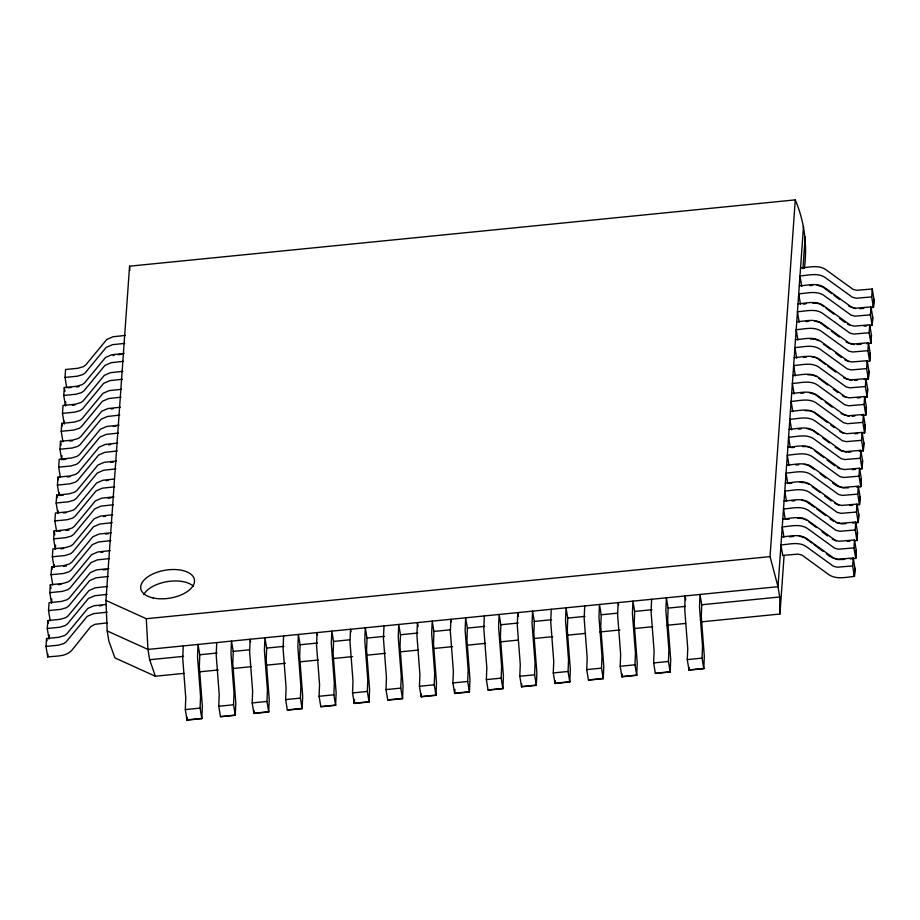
<?xml version="1.0" encoding="UTF-8"?>
<svg xmlns="http://www.w3.org/2000/svg" width="920" height="920" viewBox="0 0 920 920"><rect width="100%" height="100%" fill="white"/><g stroke="black" fill="none" stroke-linecap="round" stroke-linejoin="round"><path stroke-width="1.38" d="M183.252 645.92L182.746 658.456L185.771 697.9L185.299 709.584L187.047 720.119L201.836 718.646L202.354 706.111L199.329 666.655L199.789 654.971L198.007 644.448L197.535 656.972L200.56 696.428L200.088 708.112L201.836 718.646M187.047 720.119L187.231 717.381M216.717 642.585L216.2 655.12L219.224 694.565L218.753 706.249L220.501 716.783L235.29 715.311L235.808 702.776L232.783 663.331L233.255 651.647L231.472 641.113L230.989 653.648L234.013 693.094L233.553 704.777L235.29 715.311M268.709 711.976L266.961 701.454L267.433 689.77L264.408 650.313L264.925 637.79L266.662 648.312L266.202 659.996L269.226 699.453L268.709 711.976L253.92 713.46L254.104 710.723M302.162 708.653L302.68 696.118L299.655 656.673L300.115 644.977L298.379 634.455L297.861 646.99L300.886 686.435L300.414 698.119L302.162 708.653L287.373 710.125L285.625 699.591L286.097 687.907L283.072 648.462L283.624 635.927M335.616 705.318L336.133 692.783L333.109 653.338L333.58 641.654L331.832 631.12L331.315 643.655L334.339 683.1L333.879 694.795L335.616 705.318L320.827 706.79L319.079 696.268L319.55 684.583L316.526 645.127L317.078 632.592L317.503 635.168M369.07 701.983L367.333 691.46L367.793 679.776L364.78 640.32L365.286 627.785L367.034 638.319L366.562 650.003L369.587 689.459L369.07 701.983L354.28 703.455L354.556 699.349M402.534 698.659L403.041 686.124L400.016 646.668L400.487 634.984L398.739 624.461L398.233 636.996L401.258 676.442L400.786 688.125L402.534 698.659L387.734 700.131L385.997 689.597L386.457 677.913L383.433 638.469L383.997 625.933M435.988 695.324L434.24 684.79L434.711 673.106L431.687 633.661L432.204 621.126L433.941 631.66L433.481 643.344L436.494 682.789L435.988 695.324L421.187 696.796L421.371 694.059M469.441 691.99L467.693 681.467L468.165 669.783L465.14 630.327L465.658 617.792L467.394 628.325L466.934 640.009L469.959 679.454L469.441 691.99L454.652 693.461L454.928 689.356M502.895 688.666L503.412 676.131L500.388 636.674L500.859 624.99L499.111 614.468L498.594 626.991L501.618 666.448L501.159 678.132L502.895 688.666L488.106 690.138L486.358 679.604L486.829 667.92L483.805 628.475L484.357 615.928M536.348 685.331L534.612 674.797L535.072 663.113L532.047 623.668L532.565 611.133L534.313 621.655L533.841 633.351L536.866 672.796L536.348 685.331L521.559 686.803L521.743 684.066M569.802 681.996L568.066 671.473L568.537 659.778L565.512 620.333L566.018 607.798L567.766 618.332L567.295 630.016L570.319 669.461L569.802 681.996L555.013 683.468L555.197 680.731M603.267 678.661L603.773 666.137L600.748 626.681L601.22 614.997L599.472 604.474L598.966 616.998L601.99 656.455L601.519 668.138L603.267 678.661L588.466 680.144L586.73 669.61L587.19 657.926L584.165 618.47L584.729 605.935M636.72 675.337L634.972 664.803L635.444 653.119L632.419 613.674L632.937 601.139L634.673 611.662L634.213 623.346L637.226 662.803L636.72 675.337L621.92 676.809L622.104 674.072M670.174 672.002L670.692 659.467L667.667 620.022L668.127 608.338L666.39 597.804L665.873 610.339L668.897 649.784L668.426 661.469L670.174 672.002L655.385 673.474L653.637 662.952L654.108 651.256L651.084 611.811L651.636 599.276M703.8 668.656L702.052 658.122L702.523 646.438L699.499 606.993L700.005 594.458L701.753 604.992L701.281 616.676L704.306 656.121L703.8 668.656L688.999 670.128L689.183 667.391M107.537 622.84L95.047 624.3L90.781 626.554L72.186 649.888C66.171 656.983 55.97 655.822 47.748 656.949L46 646.415L46.563 638.491L58.903 637.261L64.457 635.605L66.792 633.857L87.757 608.453L94.012 605.728L106.352 604.417M49.254 634.823L49.013 639.02L47.265 628.486L47.828 620.563L60.168 619.332L65.734 617.676L68.057 615.928L89.021 590.525L95.289 587.799L107.617 586.488M50.243 620.885L48.53 610.581L49.093 602.657L61.433 601.427L66.999 599.771L69.322 598.023L90.287 572.62L96.554 569.894L108.893 568.572M51.508 602.956L49.806 592.653L50.358 584.729L62.698 583.498L68.264 581.842L70.587 580.094L91.563 554.691L97.819 551.966L110.159 550.643M52.773 585.028L51.071 574.724L51.635 566.8L63.963 565.57L69.529 563.914L71.864 562.166L92.828 536.762L99.084 534.037L111.423 532.714M54.038 567.099L52.336 556.795L52.9 548.872L65.239 547.641L70.794 545.985L73.129 544.237L94.093 518.834L100.36 516.108L112.688 514.786M55.315 549.171L53.601 538.867L54.165 530.943L66.504 529.713L72.07 528.057L74.393 526.309L95.358 500.905L101.626 498.18L113.965 496.857M56.58 531.242L54.878 520.938L55.43 513.015L67.769 511.784L73.335 510.128L75.659 508.38L96.634 482.977L102.89 480.263L113.861 479.078M57.845 513.314L56.143 503.01L56.706 495.086L69.034 493.856L74.6 492.2L76.935 490.452L97.899 465.048L104.155 462.334L116.495 461M59.11 495.385L57.408 485.081L57.971 477.158L70.311 475.928L75.865 474.272L78.2 472.523L99.165 447.12L105.42 444.406L117.76 443.072M60.386 477.457L58.673 467.164L59.236 459.229L71.576 457.999L77.142 456.343L79.465 454.595L100.429 429.191L106.697 426.478L119.037 425.143M61.651 459.528L59.95 449.236L60.501 441.301L72.841 440.07L78.407 438.414L80.73 436.666L101.706 411.263L107.962 408.549L120.301 407.215M62.951 441.83L61.214 431.308L61.778 423.372L74.106 422.142L79.672 420.486L82.007 418.738L102.971 393.334L109.227 390.62L121.566 389.286M64.181 423.671L62.479 413.379L63.043 405.444L75.382 404.225L80.937 402.558L83.271 400.809L104.236 375.406L110.492 372.692L122.831 371.358M65.734 401.787L65.492 405.973L63.744 395.45L64.308 387.515L76.647 386.296L82.213 384.629L84.537 382.881L105.501 357.478L111.768 354.763L124.108 353.429M66.723 387.734L65.021 377.43L65.584 369.506L77.924 368.276L83.478 366.62L85.813 364.872L106.777 339.468L113.045 336.743L125.373 335.421M47.748 656.949L47.897 654.074M51.543 603.186L51.784 598.989M54.084 567.329L54.268 564.684M55.349 549.401L55.591 545.203M57.879 513.544L58.029 510.669M59.156 495.615L59.305 492.74M61.686 459.758L61.927 455.572M64.227 423.901L64.411 421.256M183.931 673.382L155.342 676.234L114.942 657.915L108.905 641.251L107.203 630.947L105.938 600.426L129.57 266.179L795.271 199.881C804.425 221.582 807.449 244.95 804.402 268.249M253.92 713.46L252.172 702.926L252.643 691.242L249.619 651.797L250.171 639.25L250.596 641.827M354.28 703.455L352.532 692.932L353.004 681.248L349.979 641.792L350.531 629.257L350.957 631.833M421.187 696.796L419.451 686.262L419.911 674.578L416.898 635.133L417.45 622.598L418.082 626.462M454.652 693.461L452.904 682.939L453.376 671.255L450.351 631.798L450.903 619.263L451.329 621.839M521.559 686.803L519.811 676.269L520.283 664.585L517.259 625.14L517.81 612.605L518.454 616.469M555.013 683.468L553.276 672.945L553.736 661.261L550.712 621.805L551.264 609.27M621.92 676.809L620.183 666.275L620.655 654.591L617.63 615.146L618.182 602.611L618.608 605.176M688.999 670.128L687.263 659.594L687.757 648.818L684.756 609.741L685.089 595.942L685.733 599.806M701.339 621.862L779.953 614.031L779.711 596.988L778.009 586.695L770.04 556.611L795.271 199.881M803.494 226.366L778.009 586.695L147.959 649.428L107.203 630.947M802.942 268.571L805.195 236.658M779.953 614.031L784.093 555.45M852.679 565.903L837.372 567.214L833.451 566.271L805.655 546.169C798.146 541.523 789.095 544.456 780.965 544.893L782.713 555.415L798.008 554.116L801.929 555.047L828.471 574.402C836.107 579.899 845.882 577.139 854.415 576.438L852.679 565.903L853.231 557.98L837.936 559.279L834.014 558.348L806.219 538.234C798.709 533.6 789.659 536.498 781.529 536.9M850.195 558.923L855.692 558.417L853.944 547.894L854.507 539.959L839.212 541.27L835.291 540.327L807.495 520.226C799.974 515.568 790.924 518.512 782.793 518.972M854.208 540.741L856.957 540.488L855.22 529.966L855.772 522.031L840.477 523.342L836.556 522.41L808.76 502.297C801.239 497.639 792.189 500.583 784.07 501.043M852.725 523.066L858.222 522.56L856.485 512.037L857.049 504.102L841.742 505.413L837.821 504.482L810.025 484.368C802.516 479.711 793.454 482.655 785.335 483.115M856.75 504.884L859.498 504.631L857.75 494.109L858.314 486.174L843.007 487.485L839.086 486.553L811.29 466.44C803.781 461.782 794.731 464.726 786.6 465.186M856.635 487.082L860.763 486.703L859.015 476.18L859.579 468.245L844.284 469.556L840.362 468.625L812.567 448.511C805.046 443.854 795.995 446.798 787.865 447.258M859.28 469.027L862.029 468.774L860.292 458.252L860.844 450.328L845.549 451.628L841.627 450.697L813.832 430.583C806.311 425.925 797.26 428.869 789.141 429.329M859.176 451.225L863.293 450.846L861.557 440.323L862.12 432.4L846.814 433.699L842.893 432.768L815.097 412.654C807.587 408.008 798.525 410.941 790.406 411.401M861.821 433.171L864.57 432.929L862.822 422.395L863.385 414.471L848.079 415.771L844.157 414.839L816.362 394.726C808.852 390.08 799.802 393.024 791.671 393.472M861.706 415.368L865.835 415L864.087 404.466L864.65 396.543L849.356 397.842L845.434 396.911L817.638 376.797C810.117 372.151 801.067 375.096 792.936 375.544M864.351 397.313L867.1 397.072L865.363 386.538L865.915 378.614L850.62 379.914L846.699 378.982L818.904 358.869C811.382 354.223 802.332 357.167 794.213 357.615M864.248 379.511L868.365 379.143L866.628 368.609L867.192 360.686L851.885 361.985L847.964 361.054L820.168 340.94C812.659 336.294 803.597 339.238 795.478 339.687M866.893 361.468L869.641 361.215L867.894 350.681L868.457 342.757L853.15 344.057L849.229 343.125L821.433 323.012C813.924 318.366 804.873 321.31 796.743 321.759M866.778 343.666L870.906 343.286L869.158 332.752L869.722 324.829L854.427 326.128L850.505 325.197L822.71 305.084C815.189 300.438 806.138 303.381 798.008 303.83M869.423 325.634L872.171 325.381L870.423 314.847L870.987 306.923L855.692 308.223L851.77 307.291L823.975 287.178C816.454 282.532 807.404 285.464 799.284 285.901M870.688 307.705L873.436 307.452L871.7 296.918L872.252 288.995L856.957 290.294L853.035 289.363L825.24 269.249C817.731 264.603 808.668 267.536 800.549 267.973M854.381 576.207L854.944 568.284M855.657 558.187L856.209 550.264M856.922 540.259L857.486 532.335M858.187 522.33L858.751 514.406M859.452 504.401L860.016 496.478M860.729 486.473L861.281 478.549M861.994 468.556L862.557 460.621M863.259 450.627L863.822 442.692M864.524 432.699L865.087 424.764M865.8 414.77L866.352 406.835M867.065 396.842L867.629 388.907M868.331 378.913L868.894 370.978M869.595 360.985L870.159 353.061M870.872 343.056L871.424 335.133M872.137 325.151L872.689 317.216M873.402 307.222L873.966 299.299M854.415 576.438L854.979 568.502L853.231 557.98M855.692 558.417L856.255 550.493L854.507 539.959M856.957 540.488L857.52 532.565L855.772 522.031M858.222 522.56L858.785 514.636L857.049 504.102M859.498 504.631L860.05 496.708L858.314 486.174M860.763 486.703L861.327 478.779L859.579 468.245M862.029 468.774L862.592 460.851L860.844 450.328M863.293 450.846L863.857 442.922L862.12 432.4M864.57 432.929L865.122 424.994L863.385 414.471M865.835 415L866.398 407.065L864.65 396.543M867.1 397.072L867.663 389.137L865.915 378.614M868.365 379.143L868.928 371.209L867.192 360.686M869.641 361.215L870.193 353.28L868.457 342.757M870.906 343.286L871.47 335.351L869.722 324.829M872.171 325.381L872.735 317.446L870.987 306.923M873.436 307.452L874 299.517L872.252 288.995M113.148 355.626L114.068 355.315M111.228 409.02L113.16 408.675M108.686 444.866L110.618 444.532M106.156 480.723L108.088 480.389M103.615 516.58L105.547 516.246M101.085 552.437L103.017 552.103M123.544 361.341L111.205 362.687L104.949 365.412L83.973 390.816L81.65 392.564L76.084 394.22L63.744 395.45M122.279 379.27L109.94 380.615L103.672 383.341L82.708 408.744L80.385 410.481L74.819 412.148L62.479 413.379M121.014 397.198L108.663 398.544L102.407 401.269L81.443 426.673L79.109 428.409L73.554 430.077L61.214 431.308M119.738 415.127L107.398 416.472L101.142 419.198L80.178 444.601L77.843 446.338L72.277 448.005L59.95 449.236M118.473 433.055L106.133 434.401L99.877 437.126L78.901 462.53L76.578 464.266L71.012 465.934L58.673 467.164M117.208 450.984L104.868 452.329L98.601 455.055L77.636 480.458L75.313 482.195L69.747 483.862L57.408 485.081M115.943 468.912L103.603 470.258L97.336 472.983L76.371 498.375L74.037 500.123L68.482 501.791L56.143 503.01M114.666 486.841L102.327 488.186L96.071 490.9L75.106 516.304L72.772 518.052L67.206 519.719L54.878 520.938M113.401 504.769L101.062 506.115L94.806 508.829L73.83 534.232L71.507 535.981L65.941 537.636L53.601 538.867M112.136 522.698L99.797 524.043L93.529 526.757L72.565 552.161L70.242 553.909L64.676 555.565L52.336 556.795M110.871 540.626L98.532 541.972L92.264 544.686L71.3 570.089L68.965 571.837L63.411 573.493L51.071 574.724M109.595 558.543L97.255 559.9L90.999 562.615L70.035 588.018L67.7 589.766L62.134 591.422L49.806 592.653M108.33 576.472L95.99 577.829L89.734 580.543L68.758 605.946L66.436 607.694L60.869 609.351L48.53 610.581M68.137 387.815L70.874 387.515M76.36 386.929L79.109 386.63M72.346 405.237L75.084 404.938M69.805 441.094L72.553 440.795M63.054 459.609L65.803 459.322M67.275 476.951L70.012 476.652M60.524 495.466L63.261 495.167M63.365 512.957L66.114 512.659M57.983 531.323L60.731 531.024M66.217 530.438L68.954 530.139M60.835 548.803L63.572 548.515M63.675 566.294L66.424 565.995M58.293 584.66L61.042 584.372M107.065 594.4L94.725 595.734L88.469 598.448L67.493 623.852L65.17 625.6L59.604 627.256L47.265 628.486M107.168 612.179L93.46 613.663L87.193 616.377L66.228 641.78L63.905 643.529L58.339 645.184L46 646.415M124.809 343.401L112.481 344.678L106.214 347.392L85.249 372.796L82.926 374.543L77.36 376.199L65.021 377.43M809.956 285.614L812.693 285.338M118.335 354.671L122.452 354.257M871.7 296.918L856.394 298.229L852.472 297.286L824.676 277.184C817.167 272.538 808.116 275.459 799.986 275.885L801.734 286.43M803.206 304.094L805.943 303.818M870.423 314.847L855.128 316.158L851.207 315.215L823.411 295.101C815.902 290.467 806.851 293.388 798.721 293.813L800.423 304.117M806.046 321.586L808.795 321.31M869.158 332.752L853.863 334.063L849.942 333.12L822.146 313.018C814.637 308.372 805.575 311.305 797.456 311.742L799.192 322.264M867.894 350.681L852.598 351.992L848.677 351.049L820.881 330.947C813.36 326.301 804.31 329.222 796.191 329.671L797.893 339.963M803.516 357.443L806.254 357.167M113.263 426.466L116.001 426.202M866.628 368.609L851.322 369.921L847.4 368.978L819.605 348.864C812.095 344.218 803.045 347.15 794.914 347.599L796.662 358.122M865.363 386.538L850.057 387.837L846.135 386.906L818.34 366.792C810.831 362.147 801.78 365.079 793.649 365.527L795.351 375.82M800.975 393.3L803.723 393.024M110.722 462.323L113.459 462.047M864.087 404.466L848.792 405.766L844.87 404.834L817.075 384.721C809.565 380.075 800.504 383.007 792.384 383.456L794.121 393.978M862.822 422.395L847.527 423.694L843.606 422.763L815.81 402.649C808.289 398.003 799.238 400.936 791.119 401.384L792.821 411.677M798.445 429.157L801.182 428.881M108.192 498.18L110.929 497.904M861.557 440.323L846.25 441.623L842.329 440.691L814.533 420.578C807.024 415.932 797.973 418.864 789.843 419.313L791.591 429.835M791.694 447.626L794.431 447.35M860.292 458.252L844.985 459.551L841.064 458.62L813.269 438.506C805.759 433.86 796.708 436.793 788.578 437.23L790.28 447.534M795.904 465.014L798.652 464.738M105.65 534.037L108.387 533.761M859.015 476.18L843.72 477.48L839.799 476.548L812.003 456.435C804.494 451.789 795.432 454.721 787.313 455.159L789.015 465.462M789.153 483.483L791.901 483.207M857.75 494.109L842.456 495.409L838.534 494.477L810.738 474.363C803.217 469.717 794.167 472.65 786.048 473.087L787.75 483.391M792.005 500.997L794.742 500.733M103.12 569.894L105.857 569.618M856.485 512.037L841.179 513.337L837.257 512.405L809.462 492.292C801.952 487.646 792.902 490.578 784.771 491.015L786.485 501.319M786.623 519.34L789.36 519.064M855.22 529.966L839.914 531.265L835.992 530.334L808.197 510.22C800.687 505.574 791.637 508.507 783.506 508.944L785.208 519.248M789.463 536.854L793.581 536.452M99.21 605.866L101.948 605.59M853.944 547.894L838.649 549.194L834.727 548.262L806.932 528.149C799.422 523.503 790.36 526.435 782.241 526.872L783.943 537.176M105.938 600.426L146.291 618.723L770.04 556.611M146.291 618.723L147.959 649.428L149.661 659.732L183.552 656.362M199.72 654.752L217.085 653.016M233.174 651.418L249.205 649.819M266.627 648.082L283.958 646.357M300.081 644.759L317.446 643.022M333.534 641.424L349.531 639.825M366.999 638.089L384.33 636.364M400.453 634.754L417.784 633.029M433.906 631.431L449.903 629.832M467.36 628.095L484.69 626.37M500.813 624.76L518.144 623.035M534.267 621.437L551.597 619.712M567.732 618.102L585.062 616.377M601.185 614.767L617.182 613.18M634.639 611.432L651.969 609.707M668.092 608.108L685.457 606.372M701.719 604.762L779.711 596.988M199.651 671.818L218.236 669.967M232.53 668.553L251.114 666.701M266.834 665.137L285.407 663.285M299.702 661.859L318.285 660.008M332.58 658.582L352.59 656.592M366.884 655.167L385.468 653.315M399.751 651.889L418.335 650.049M434.056 648.473L452.64 646.622M466.934 645.207L485.518 643.356M499.801 641.93L518.385 640.078M534.106 638.514L552.69 636.663M566.984 635.237L585.568 633.385M599.863 631.971L619.873 629.97M634.156 628.556L652.74 626.704M667.034 625.278L685.619 623.426M185.299 709.584L200.088 708.112M218.753 706.249L233.553 704.777M252.172 702.926L266.961 701.454M285.625 699.591L300.414 698.119M319.079 696.268L333.879 694.795M352.532 692.932L367.333 691.46M385.997 689.597L400.786 688.125M419.451 686.262L434.24 684.79M452.904 682.939L467.693 681.467M486.358 679.604L501.159 678.132M519.811 676.269L534.612 674.797M553.276 672.945L568.066 671.473M586.73 669.61L601.519 668.138M620.183 666.275L634.972 664.803M653.637 662.952L668.426 661.469M687.263 659.594L702.052 658.122M187.001 719.888L201.802 718.417M220.455 716.553L235.255 715.081M253.874 713.23L268.674 711.758M287.327 709.895L302.128 708.423M320.792 706.56L335.581 705.088M354.246 703.236L369.035 701.753M387.699 699.901L402.488 698.429M421.153 696.567L435.942 695.094M454.606 693.231L469.407 691.759M488.06 689.908L502.86 688.436M521.525 686.573L536.314 685.101M554.978 683.238L569.767 681.766M588.432 679.914L603.221 678.442M621.885 676.579L636.674 675.107M655.339 673.244L670.139 671.772M688.965 669.898L703.754 668.426M859.694 308.706L863.822 308.327M863.926 326.128L866.674 325.875M857.164 344.54L861.281 344.16M854.622 380.397L857.371 380.144M857.474 397.946L860.223 397.693M852.092 416.254L854.841 416.001M854.944 433.803L857.693 433.55M848.182 452.237L850.931 451.984M852.403 469.66L855.151 469.407M848.389 487.841L842.835 487.83L836.947 485.852M849.873 505.517L852.621 505.264M845.859 523.698L841.696 523.871L836.165 522.537M847.331 541.374L850.08 541.121M844.698 559.429L837.763 559.544L831.001 557.14M812.797 303.128L816.753 303.186M810.267 338.974L814.223 339.02L819.007 340.722M807.725 374.82L811.693 374.877M805.195 410.676L809.151 410.734M802.654 446.534L806.621 446.579M800.124 482.39L805.069 482.643L808.864 484.138M797.594 518.247L802.527 518.489L806.334 519.995M817.029 285.131L822.813 286.959L831.783 293.664M814.499 320.965L819.363 322.31M811.957 356.822L814.924 357.409M809.428 392.679L815.212 394.496L821.939 399.533M806.886 428.536L812.67 430.353L818.282 434.55M804.356 464.393L807.311 464.979M801.814 500.238L804.781 500.836M799.284 536.096L805.069 537.924L811.796 542.961M854.381 344.586L850.195 343.747M851.839 380.443L843.674 377.867M849.309 416.3L841.144 413.724M846.768 452.157L841.236 450.823L835.107 447.143M855.508 308.568L848.746 306.176M817.742 303.381L819.685 303.991M812.67 375.072L816.477 376.567M810.14 410.929L812.084 411.539M807.599 446.786L809.543 447.396M848.93 361.675L844.951 359.938M846.4 397.52L842.409 395.796M843.858 433.377L839.88 431.652M838.787 505.091L834.808 503.366M836.257 540.948L832.266 539.223M815.879 357.753L816.822 358.167M808.277 465.324L814.625 469.568M805.736 501.181L814.326 507.104M847.481 324.104L850.103 325.358M846.216 342.01L848.838 343.263M837.338 467.509L839.971 468.751M820.628 304.405L823.791 306.555M813.027 411.953L813.935 412.424M810.485 447.81L811.405 448.281M836.073 485.438L832.577 483M833.531 521.295L830.035 518.846M834.026 295.343L839.638 299.541M826.033 308.234L833.888 314.111M839.488 318.308L845.1 322.506M820.283 322.793L828.126 328.659M831.496 331.177L839.35 337.053M823.492 344.068L830.231 349.105M835.843 353.303L841.443 357.5M817.742 358.65L825.596 364.516M827.839 366.195L835.693 372.071M818.719 378.247L827.689 384.962M833.301 389.16L837.786 392.518M825.297 402.051L832.036 407.088M815.062 413.264L827.402 422.498M830.771 425.017L834.13 427.535M822.768 437.909L829.495 442.945M814.763 450.8L823.745 457.516M827.103 460.034L834.957 465.911M820.226 473.765L825.838 477.963M812.233 486.657L820.088 492.534M824.573 495.891L831.3 500.917M816.569 508.783L825.55 515.499M808.577 521.674L816.431 527.551M822.031 531.748L827.644 535.934M814.039 544.64L823.009 551.344M826.378 553.863L829.748 556.381M149.661 659.732L155.342 676.234M64.308 387.515L64.952 391.379M61.778 423.372L62.203 425.948M60.501 441.301L61.145 445.165M57.971 477.158L58.397 479.734M56.706 495.086L57.132 497.662M54.165 530.943L54.809 534.808M51.635 566.8L52.06 569.376M50.358 584.729L51.002 588.593M47.828 620.563L48.254 623.139M46.563 638.491L46.989 641.067M129.57 266.179L129.812 270.468M143.796 594.469A27.186 14.156 -9.4 0 1 167.014 581.67A27.186 14.156 -9.4 0 1 193.315 586.086M153.283 597.988A27.186 14.156 -9.4 0 0 194.511 581.486A27.186 14.156 -9.4 0 0 155.054 573.022A27.186 14.156 -9.4 0 0 153.283 597.988"/></g></svg>
